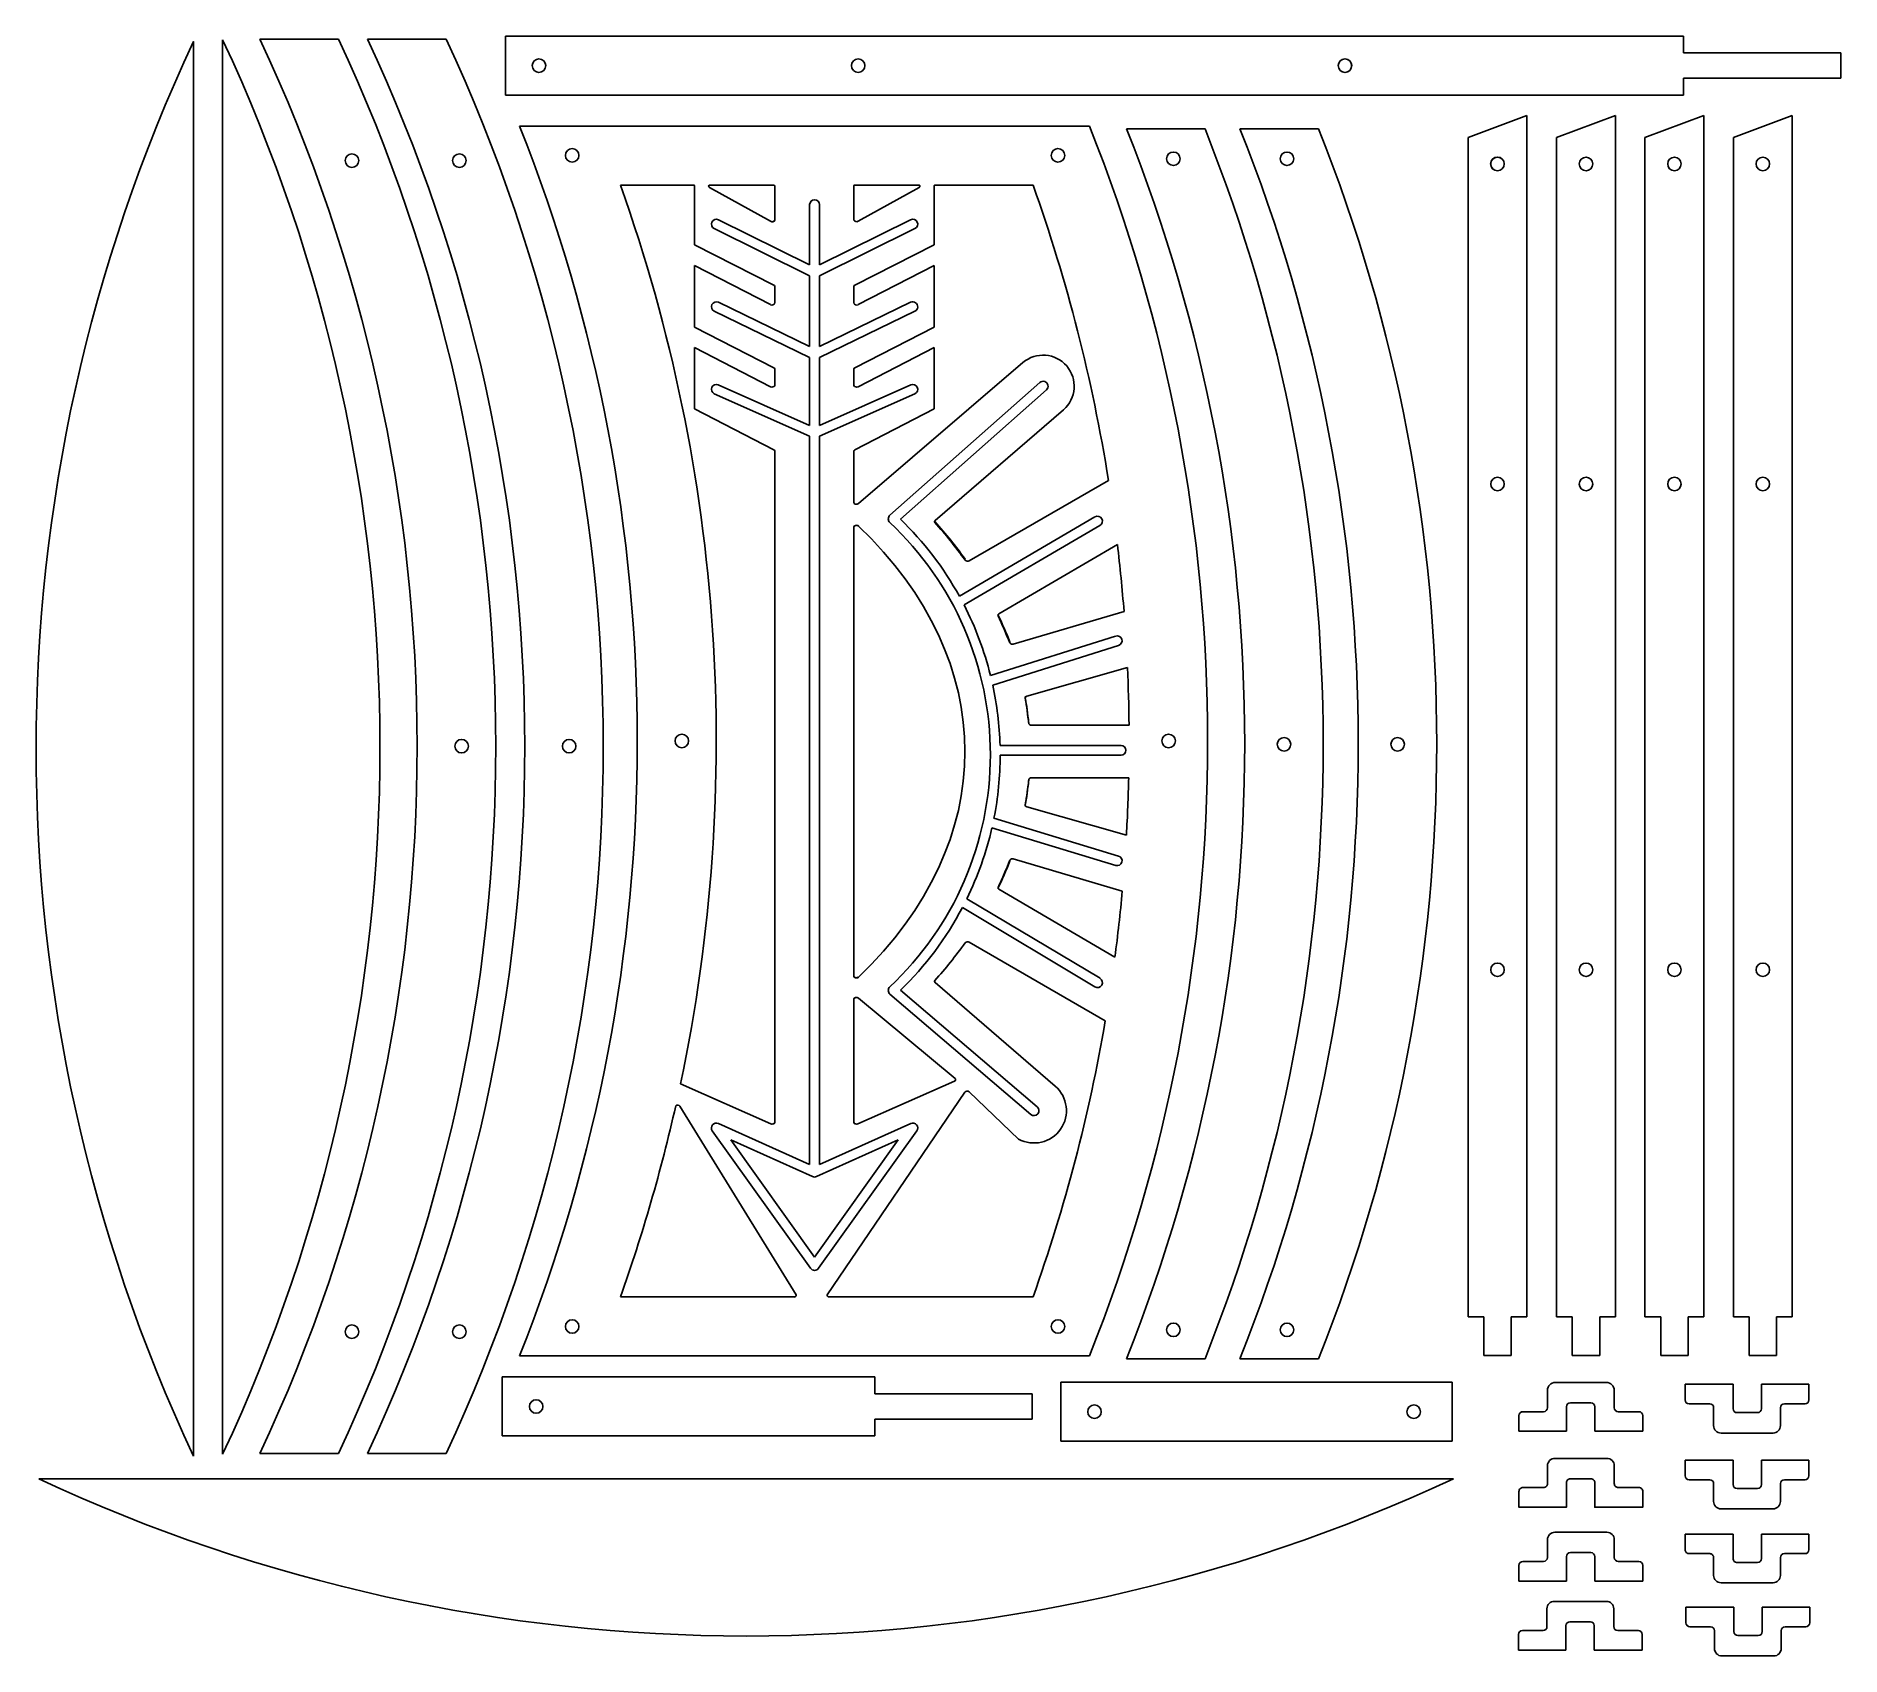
# Model space of a CAD drawing. Header units: inches. Extents: x -22.8 to 23.1, y 2.2 to 43.5.
import ezdxf

# ---------------------------------------------------------------- set-up
doc = ezdxf.new("R2010")
doc.units = ezdxf.units.IN
doc.layers.get('0').update_dxf_attribs({"linetype": 'CONTINUOUS'})

msp = doc.modelspace()

# ---------------------------------------------------------------- linework, layer by layer
for p, q in [((-18.051, 7.371), (-18.051, 43.372)), ((-17.101, 43.39), (-15.101, 43.39)), ((-12.366, 43.39), (-14.366, 43.39)), ((-14.366, 43.39), (-12.366, 43.39)), ((-10.853, 43.464), (-10.853, 41.964)), ((19.127, 43.464), (-10.853, 43.464)), ((19.127, 43.037), (19.127, 43.464)), ((23.131, 43.037), (19.127, 43.037)), ((23.131, 42.391), (23.131, 43.037)), ((19.127, 41.964), (19.127, 42.391)), ((19.127, 42.391), (23.131, 42.391)), ((-10.853, 41.964), (19.127, 41.964)), ((13.642, 40.884), (15.142, 41.446)), ((13.642, 40.884), (15.142, 41.446)), ((15.142, 41.446), (15.142, 10.87)), ((15.895, 40.884), (17.395, 41.446)), ((17.395, 41.446), (17.395, 10.87)), ((18.145, 40.884), (19.645, 41.446)), ((19.645, 41.446), (19.645, 10.87)), ((20.395, 40.884), (21.895, 41.446)), ((21.895, 41.446), (21.895, 10.87)), ((-10.493, 41.174), (4.006, 41.174)), ((4.949, 41.106), (6.949, 41.101)), ((7.838, 41.106), (9.838, 41.101)), ((7.838, 41.106), (9.838, 41.101)), ((13.642, 10.87), (13.642, 40.884)), ((15.895, 10.87), (15.895, 40.884)), ((15.895, 10.87), (15.895, 40.884)), ((18.145, 10.87), (18.145, 40.884)), ((20.395, 10.87), (20.395, 40.884)), ((-7.928, 39.674), (-6.056, 39.674)), ((-6.041, 38.155), (-6.041, 39.646)), ((-6.041, 39.646), (-6.041, 38.155)), ((-4.014, 39.674), (-5.667, 39.674)), ((-5.667, 39.674), (-4.014, 39.674)), ((-4.014, 39.674), (-5.667, 39.674)), ((-4.108, 38.75), (-5.659, 39.613)), ((-3.999, 38.783), (-3.999, 39.646)), ((-3.999, 39.646), (-3.999, 38.783)), ((-1.988, 39.646), (-1.988, 38.783)), ((-1.988, 39.646), (-1.988, 38.783)), ((-1.988, 39.646), (-1.988, 38.783)), ((-0.32, 39.674), (-1.973, 39.674)), ((-1.879, 38.75), (-0.328, 39.613)), ((-1.879, 38.75), (-0.328, 39.613)), ((0.053, 39.646), (0.053, 38.155)), ((0.053, 38.155), (0.053, 39.646)), ((0.069, 39.674), (2.573, 39.674)), ((-3.112, 37.644), (-3.112, 39.176)), ((-3.112, 39.176), (-3.112, 37.644)), ((-2.862, 39.176), (-2.862, 37.644)), ((-5.432, 38.788), (-3.112, 37.644)), ((-2.862, 37.644), (-0.543, 38.788)), ((-4.024, 37.127), (-6.041, 38.155)), ((-3.112, 37.365), (-5.543, 38.564)), ((-0.432, 38.564), (-2.862, 37.365)), ((-0.432, 38.564), (-2.862, 37.365)), ((-1.963, 37.127), (0.053, 38.155)), ((-6.041, 37.623), (-4.106, 36.629)), ((-4.106, 36.629), (-6.041, 37.623)), ((-6.041, 36.06), (-6.041, 37.623)), ((-3.112, 35.562), (-3.112, 37.365)), ((-2.862, 35.562), (-2.862, 37.365)), ((-1.881, 36.629), (0.053, 37.623)), ((0.053, 37.623), (-1.881, 36.629)), ((0.053, 37.623), (0.053, 36.06)), ((0.053, 36.06), (0.053, 37.623)), ((-3.999, 37.093), (-3.999, 36.663)), ((-1.988, 37.093), (-1.988, 36.663)), ((-1.988, 36.663), (-1.988, 37.093)), ((-3.112, 35.284), (-5.542, 36.464)), ((-3.112, 35.284), (-5.542, 36.464)), ((-5.433, 36.689), (-3.112, 35.562)), ((-5.433, 36.689), (-3.112, 35.562)), ((-2.862, 35.562), (-0.542, 36.689)), ((-0.433, 36.464), (-2.862, 35.284)), ((-6.041, 36.06), (-4.024, 35.024)), ((-1.963, 35.024), (0.053, 36.06)), ((-6.041, 35.541), (-4.107, 34.541)), ((-4.107, 34.541), (-6.041, 35.541)), ((-6.041, 33.978), (-6.041, 35.541)), ((-1.881, 34.541), (0.053, 35.541)), ((0.053, 35.541), (-1.881, 34.541)), ((0.053, 33.978), (0.053, 35.541)), ((-3.999, 34.574), (-3.999, 34.99)), ((-3.999, 34.99), (-3.999, 34.574)), ((-3.112, 33.555), (-3.112, 35.284)), ((-3.112, 35.284), (-3.112, 33.555)), ((-2.862, 35.284), (-2.862, 33.555)), ((-1.988, 34.99), (-1.988, 34.574)), ((-1.988, 34.574), (-1.988, 34.99)), ((2.315, 35.155), (-1.869, 31.565)), ((-5.437, 34.591), (-3.112, 33.555)), ((-5.437, 34.591), (-3.112, 33.555)), ((-2.862, 33.555), (-0.538, 34.591)), ((-1.07, 31.27), (2.746, 34.646)), ((2.746, 34.646), (-1.07, 31.27)), ((-0.803, 31.173), (2.912, 34.459)), ((-3.112, 33.281), (-5.538, 34.362)), ((-0.437, 34.362), (-2.862, 33.281)), ((-0.437, 34.362), (-2.862, 33.281)), ((-6.041, 33.978), (-4.024, 32.935)), ((-1.963, 32.935), (0.053, 33.978)), ((0.08, 31.132), (3.346, 33.954)), ((-3.112, 14.745), (-3.112, 33.281)), ((-3.112, 14.745), (-3.112, 33.281)), ((-2.862, 14.745), (-2.862, 33.281)), ((-3.999, 15.819), (-3.999, 32.901)), ((-3.999, 32.901), (-3.999, 15.819)), ((-1.988, 32.901), (-1.988, 31.591)), ((-1.988, 31.591), (-1.988, 32.901)), ((4.492, 32.156), (0.949, 30.109)), ((-1.988, 19.542), (-1.988, 30.97)), ((4.149, 31.226), (0.7, 29.208)), ((0.817, 28.987), (4.276, 31.01)), ((4.719, 30.526), (1.7, 28.76)), ((1.7, 28.76), (4.719, 30.526)), ((4.888, 28.82), (2.071, 27.99)), ((1.49, 27.194), (4.675, 28.196)), ((4.675, 28.196), (1.49, 27.194)), ((1.547, 26.949), (4.75, 27.957)), ((4.976, 27.391), (2.411, 26.661)), ((2.411, 26.661), (4.976, 27.391)), ((5.015, 25.925), (2.529, 25.925)), ((1.734, 25.412), (4.813, 25.412)), ((4.813, 25.412), (1.734, 25.412)), ((4.813, 25.162), (1.737, 25.162)), ((1.737, 25.162), (4.813, 25.162)), ((5.007, 24.587), (2.529, 24.587)), ((5.007, 24.587), (2.529, 24.587)), ((1.579, 23.56), (4.749, 22.596)), ((4.749, 22.596), (1.579, 23.56)), ((2.411, 23.851), (4.949, 23.129)), ((1.527, 23.314), (4.676, 22.357)), ((4.844, 21.703), (2.071, 22.522)), ((2.071, 22.522), (4.844, 21.703)), ((4.657, 20.022), (1.7, 21.752)), ((0.775, 21.285), (4.148, 19.269)), ((0.888, 21.508), (4.277, 19.484)), ((4.277, 19.484), (0.888, 21.508)), ((4.412, 18.403), (0.949, 20.403)), ((0.949, 20.403), (4.412, 18.403)), ((0.08, 19.38), (3.137, 16.739)), ((3.137, 16.739), (0.08, 19.38)), ((-1.069, 19.081), (2.518, 16.021)), ((-0.801, 19.182), (2.68, 16.211)), ((2.68, 16.211), (-0.801, 19.182)), ((-6.4, 16.798), (-4.103, 15.784)), ((-4.103, 15.784), (-6.4, 16.798)), ((0.834, 16.586), (-2.663, 11.432)), ((-2.663, 11.432), (0.834, 16.586)), ((0.95, 16.593), (2.203, 15.394)), ((-3.459, 11.431), (-6.413, 16.227)), ((-3.459, 11.431), (-6.413, 16.227)), ((-5.436, 15.79), (-3.112, 14.745)), ((-5.436, 15.79), (-3.112, 14.745)), ((-2.862, 14.745), (-0.539, 15.79)), ((-2.862, 14.745), (-0.539, 15.79)), ((-3.089, 12.104), (-5.589, 15.604)), ((-3.089, 12.104), (-5.589, 15.604)), ((-5.117, 15.373), (-3.039, 14.437)), ((-2.987, 12.391), (-5.117, 15.373)), ((-0.858, 15.373), (-2.987, 12.391)), ((-0.858, 15.373), (-2.936, 14.437)), ((-2.936, 14.437), (-0.858, 15.373)), ((-0.386, 15.604), (-2.886, 12.104)), ((-0.386, 15.604), (-2.886, 12.104)), ((-3.5, 11.374), (-7.928, 11.374)), ((-7.928, 11.374), (-3.5, 11.374)), ((-2.623, 11.374), (2.573, 11.374)), ((-2.623, 11.374), (2.573, 11.374)), ((14.042, 10.87), (13.642, 10.87)), ((14.042, 9.884), (14.042, 10.87)), ((15.142, 10.87), (14.742, 10.87)), ((14.742, 10.87), (14.742, 9.884)), ((16.295, 10.87), (15.895, 10.87)), ((16.295, 9.884), (16.295, 10.87)), ((17.395, 10.87), (16.995, 10.87)), ((16.995, 10.87), (16.995, 9.884)), ((18.545, 10.87), (18.145, 10.87)), ((18.545, 9.884), (18.545, 10.87)), ((19.645, 10.87), (19.245, 10.87)), ((19.245, 10.87), (19.245, 9.884)), ((20.795, 10.87), (20.395, 10.87)), ((20.795, 9.884), (20.795, 10.87)), ((21.895, 10.87), (21.495, 10.87)), ((21.495, 10.87), (21.495, 9.884)), ((4.006, 9.874), (-10.493, 9.874)), ((-10.493, 9.874), (4.006, 9.874)), ((4.949, 9.801), (6.949, 9.801)), ((7.838, 9.801), (9.838, 9.801)), ((14.742, 9.884), (14.042, 9.884)), ((14.742, 9.884), (14.042, 9.884)), ((16.995, 9.884), (16.295, 9.884)), ((19.245, 9.884), (18.545, 9.884)), ((21.495, 9.884), (20.795, 9.884)), ((-10.934, 9.34), (-1.454, 9.34)), ((-10.934, 9.34), (-1.454, 9.34)), ((-10.934, 7.84), (-10.934, 9.34)), ((-1.454, 8.912), (-1.454, 9.34)), ((3.278, 7.706), (3.278, 9.206)), ((3.278, 9.206), (13.238, 9.206)), ((13.238, 7.706), (13.238, 9.206)), ((13.238, 7.706), (13.238, 9.206)), ((15.864, 9.198), (17.164, 9.198)), ((-1.454, 8.912), (2.55, 8.912)), ((2.55, 8.912), (2.55, 8.267)), ((15.664, 8.555), (15.664, 8.998)), ((17.364, 8.998), (17.364, 8.555)), ((19.168, 9.155), (19.168, 8.755)), ((20.39, 9.155), (19.168, 9.155)), ((20.39, 8.53), (20.39, 9.155)), ((22.318, 9.155), (21.11, 9.155)), ((21.11, 9.155), (21.11, 8.53)), ((22.318, 8.755), (22.318, 9.155)), ((14.939, 7.955), (14.939, 8.355)), ((15.039, 8.455), (15.564, 8.455)), ((16.148, 8.58), (16.148, 7.955)), ((16.768, 8.68), (16.248, 8.68)), ((16.868, 7.955), (16.868, 8.58)), ((17.464, 8.455), (17.989, 8.455)), ((18.089, 8.355), (18.089, 7.955)), ((19.268, 8.655), (19.793, 8.655)), ((19.893, 8.555), (19.893, 8.101)), ((21.01, 8.43), (20.49, 8.43)), ((21.593, 8.101), (21.593, 8.555)), ((21.693, 8.655), (22.218, 8.655)), ((-1.454, 7.84), (-10.934, 7.84)), ((2.55, 8.267), (-1.454, 8.267)), ((-1.454, 8.267), (-1.454, 7.84)), ((16.148, 7.955), (14.939, 7.955)), ((18.089, 7.955), (16.868, 7.955)), ((20.082, 7.912), (21.404, 7.912)), ((-17.101, 7.39), (-15.101, 7.39)), ((-15.101, 7.39), (-17.101, 7.39)), ((-17.101, 7.39), (-15.101, 7.39)), ((-12.366, 7.39), (-14.366, 7.39)), ((3.278, 7.706), (13.238, 7.706)), ((20.39, 7.224), (19.168, 7.224)), ((19.168, 7.224), (19.168, 6.824)), ((20.39, 6.599), (20.39, 7.224)), ((22.318, 7.224), (21.11, 7.224)), ((21.11, 7.224), (21.11, 6.599)), ((22.318, 6.824), (22.318, 7.224)), ((-22.731, 6.749), (13.269, 6.749)), ((19.268, 6.724), (19.793, 6.724)), ((19.893, 6.624), (19.893, 6.171)), ((21.01, 6.499), (20.49, 6.499)), ((21.593, 6.171), (21.593, 6.624)), ((21.693, 6.724), (22.218, 6.724)), ((20.082, 5.982), (21.404, 5.982)), ((15.664, 4.743), (15.664, 5.196)), ((15.853, 5.385), (17.175, 5.385)), ((17.364, 5.196), (17.364, 4.743)), ((19.168, 5.342), (19.168, 4.942)), ((20.39, 5.342), (19.168, 5.342)), ((20.39, 4.717), (20.39, 5.342)), ((22.318, 5.342), (21.11, 5.342)), ((21.11, 5.342), (21.11, 4.717)), ((22.318, 4.942), (22.318, 5.342)), ((15.539, 4.643), (15.039, 4.643)), ((15.039, 4.643), (15.564, 4.643)), ((16.148, 4.768), (16.148, 4.143)), ((16.768, 4.868), (16.248, 4.868)), ((16.868, 4.143), (16.868, 4.768)), ((17.464, 4.643), (17.989, 4.643)), ((19.268, 4.842), (19.793, 4.842)), ((19.893, 4.742), (19.893, 4.29)), ((21.01, 4.617), (20.49, 4.617)), ((21.593, 4.29), (21.593, 4.742)), ((21.693, 4.842), (22.218, 4.842)), ((14.939, 4.143), (14.939, 4.543)), ((16.148, 4.143), (14.939, 4.143)), ((18.089, 4.143), (16.868, 4.143)), ((18.089, 4.543), (18.089, 4.143)), ((20.082, 4.101), (21.404, 4.101)), ((15.652, 3.439), (15.652, 2.985)), ((17.163, 3.628), (15.841, 3.628)), ((17.352, 2.985), (17.352, 3.439)), ((19.188, 3.482), (19.188, 3.082)), ((20.41, 3.482), (19.188, 3.482)), ((20.41, 2.857), (20.41, 3.482)), ((22.338, 3.482), (21.13, 3.482)), ((21.13, 3.482), (21.13, 2.857)), ((22.338, 3.082), (22.338, 3.482)), ((14.927, 2.785), (14.927, 2.385)), ((15.552, 2.885), (15.027, 2.885)), ((16.135, 2.385), (16.135, 3.01)), ((16.235, 3.11), (16.755, 3.11)), ((16.855, 3.01), (16.855, 2.385)), ((17.977, 2.885), (17.452, 2.885)), ((18.077, 2.385), (18.077, 2.785)), ((19.788, 2.982), (19.288, 2.982)), ((19.288, 2.982), (19.813, 2.982)), ((19.913, 2.882), (19.913, 2.428)), ((21.03, 2.757), (20.51, 2.757)), ((21.613, 2.428), (21.613, 2.882)), ((21.713, 2.982), (22.238, 2.982)), ((14.927, 2.385), (16.135, 2.385)), ((16.855, 2.385), (18.077, 2.385)), ((20.102, 2.239), (21.424, 2.239))]:
    msp.add_line(p, q)
for points in [[(-18.795, 7.324), (-18.795, 43.324, 0.222388)], [(-1.885, 15.784, -0.475485), (-1.988, 15.819), (-1.988, 18.953, -0.504757), (-1.87, 18.98), (0.589, 16.932, -0.636653), (0.574, 16.87)], [(14.939, 6.424), (14.939, 6.024), (16.148, 6.024), (16.148, 6.649, -0.414214), (16.248, 6.749), (16.768, 6.749, -0.414214), (16.868, 6.649), (16.868, 6.024), (18.089, 6.024), (18.089, 6.424, 0.414214), (17.989, 6.524), (17.464, 6.524, -0.414214), (17.364, 6.624), (17.364, 7.078, 0.414214), (17.175, 7.267), (15.853, 7.267, 0.414214), (15.664, 7.078), (15.664, 6.624, -0.414214), (15.564, 6.524), (15.039, 6.524, 0.414214)]]:
    msp.add_lwpolyline(points, format="xyb", close=True)
for centre, radius in [((-10, 42.712), 0.172), ((-10, 42.712), 0.172), ((-10, 42.712), 0.172), ((-1.877, 42.712), 0.172), ((-1.877, 42.712), 0.172), ((-1.877, 42.712), 0.172), ((10.509, 42.712), 0.172), ((10.513, 42.712), 0.172), ((-14.76, 40.295), 0.172), ((-14.76, 40.295), 0.172), ((-14.76, 40.295), 0.172), ((-14.76, 40.295), 0.172), ((-14.76, 40.295), 0.172), ((-12.025, 40.295), 0.172), ((-12.025, 40.295), 0.172), ((-12.025, 40.295), 0.172), ((-9.155, 40.428), 0.172), ((-9.155, 40.428), 0.172), ((-9.155, 40.428), 0.172), ((3.207, 40.428), 0.172), ((3.207, 40.428), 0.172), ((6.145, 40.342), 0.172), ((6.145, 40.342), 0.172), ((9.035, 40.342), 0.172), ((9.035, 40.342), 0.172), ((14.391, 40.212), 0.173), ((14.392, 40.211), 0.172), ((16.645, 40.211), 0.172), ((16.645, 40.211), 0.172), ((16.645, 40.211), 0.172), ((18.895, 40.211), 0.172), ((18.895, 40.211), 0.172), ((21.145, 40.211), 0.172), ((21.145, 40.211), 0.172), ((21.145, 40.211), 0.172), ((21.145, 40.211), 0.172), ((21.145, 40.211), 0.172), ((21.145, 40.211), 0.172), ((21.145, 40.211), 0.172), ((14.392, 32.064), 0.172), ((14.392, 32.064), 0.172), ((14.392, 32.064), 0.172), ((16.645, 32.064), 0.172), ((16.645, 32.064), 0.172), ((18.895, 32.064), 0.172), ((18.895, 32.064), 0.172), ((21.145, 32.064), 0.172), ((21.145, 32.064), 0.172), ((-11.969, 25.392), 0.172), ((-11.969, 25.392), 0.172), ((-11.969, 25.392), 0.172), ((-9.233, 25.392), 0.172), ((-9.233, 25.392), 0.172), ((-9.233, 25.392), 0.172), ((-6.364, 25.526), 0.172), ((-6.364, 25.526), 0.172), ((-6.364, 25.526), 0.172), ((6.023, 25.526), 0.172), ((6.023, 25.526), 0.172), ((6.023, 25.526), 0.172), ((8.961, 25.44), 0.172), ((8.961, 25.44), 0.172), ((8.961, 25.44), 0.172), ((11.85, 25.44), 0.172), ((11.85, 25.44), 0.172), ((11.85, 25.44), 0.172), ((14.392, 19.702), 0.172), ((14.392, 19.702), 0.172), ((16.645, 19.702), 0.172), ((16.645, 19.702), 0.172), ((18.895, 19.702), 0.172), ((18.895, 19.702), 0.172), ((21.145, 19.702), 0.172), ((21.145, 19.702), 0.172), ((-14.76, 10.49), 0.172), ((-14.76, 10.49), 0.172), ((-14.76, 10.49), 0.172), ((-12.025, 10.49), 0.172), ((-12.025, 10.49), 0.172), ((-12.025, 10.49), 0.172), ((-9.155, 10.624), 0.172), ((-9.155, 10.624), 0.172), ((-9.155, 10.624), 0.172), ((3.207, 10.624), 0.172), ((3.207, 10.624), 0.172), ((6.145, 10.538), 0.172), ((6.145, 10.538), 0.172), ((6.145, 10.538), 0.172), ((9.035, 10.538), 0.172), ((9.035, 10.538), 0.172), ((9.035, 10.538), 0.172), ((-10.073, 8.587), 0.172), ((-10.073, 8.587), 0.172), ((-10.073, 8.587), 0.172), ((-10.073, 8.587), 0.172), ((-10.073, 8.587), 0.172), ((4.138, 8.454), 0.172), ((4.138, 8.454), 0.172), ((12.261, 8.454), 0.172), ((12.261, 8.454), 0.172)]:
    msp.add_circle(centre, radius)
for centre, radius, start, end in [((19.674, 25.324), 42.472, 154.9243, 205.0757), ((-56.519, 25.371), 42.472, -25.0757, 25.0757), ((-56.519, 25.371), 42.472, -25.0757, 25.0757), ((-55.601, 25.39), 42.5, -25.0576, 25.0576), ((-55.601, 25.39), 42.5, -25.0576, 25.0576), ((-53.601, 25.39), 42.5, -25.0576, 25.0576), ((-53.601, 25.39), 42.5, -25.0576, 25.0576), ((-52.831, 25.39), 42.469, -25.0773, 25.0773), ((-50.866, 25.39), 42.5, -25.0576, 25.0576), ((-50.866, 25.39), 42.5, -25.0576, 25.0576), ((-49.908, 25.524), 42.408, -21.6562, 21.6562), ((-35.214, 25.524), 42.228, -21.7533, 21.7533), ((-35.214, 25.524), 42.228, -21.7533, 21.7533), ((-34.236, 25.453), 42.195, -21.7739, 21.7739), ((-34.236, 25.453), 42.195, -21.7739, 21.7739), ((-32.272, 25.451), 42.228, -21.7533, 21.7533), ((-32.272, 25.451), 42.228, -21.7533, 21.7533), ((-31.347, 25.453), 42.195, -21.7739, 21.7739), ((-31.347, 25.453), 42.195, -21.7739, 21.7739), ((-29.382, 25.451), 42.228, -21.7533, 21.7533), ((-29.382, 25.451), 42.228, -21.7533, 21.7533), ((-47.758, 25.524), 42.269, -11.9133, 19.558), ((-47.758, 25.524), 42.269, -11.9133, 19.558), ((-6.073, 39.646), 0.0326, 0, 57.7434), ((-5.648, 39.646), 0.034, 123.9932, 251.2716), ((-4.031, 39.646), 0.0326, 0, 57.7434), ((-1.956, 39.646), 0.0326, 122.2566, 180), ((-0.339, 39.646), 0.034, -71.3387, 56.0739), ((0.086, 39.646), 0.0326, 122.257, 180), ((-37.158, 25.524), 42.175, 9.0474, 19.6031), ((-37.158, 25.524), 42.175, 9.0474, 19.6031), ((-2.987, 39.176), 0.125, 0, 180), ((-2.987, 39.176), 0.125, 0, 180), ((-5.487, 38.676), 0.125, 63.7427, 243.7427), ((-5.487, 38.676), 0.125, 63.7427, 243.7427), ((-4.067, 38.81), 0.0726, 234.7577, 338.6633), ((-1.918, 38.82), 0.0798, 207.4816, 299.0975), ((-0.487, 38.676), 0.125, -63.7427, 116.2573), ((-0.487, 38.676), 0.125, -63.7427, 116.2573), ((-4.034, 37.093), 0.0355, 0, 73.6168), ((-1.941, 37.085), 0.0482, 116.9946, 169.3886), ((-5.487, 36.576), 0.125, 64.0889, 244.0889), ((-5.487, 36.576), 0.125, 64.0889, 244.0889), ((-4.07, 36.7), 0.0802, 242.8125, 332.2481), ((-1.917, 36.7), 0.0802, 207.7519, 297.1875), ((-0.487, 36.576), 0.125, -64.0889, 115.9111), ((-0.487, 36.576), 0.125, -64.0889, 115.9111), ((-4.034, 34.99), 0.0355, 0, 73.3352), ((-1.941, 34.981), 0.0481, 117.1875, 169.4774), ((2.829, 34.553), 0.791, -49.1788, 130.456), ((2.829, 34.553), 0.791, -49.1788, 130.456), ((-5.487, 34.476), 0.125, 65.9808, 245.9808), ((-5.487, 34.476), 0.125, 65.9808, 245.9808), ((-4.07, 34.612), 0.0801, 242.644, 332.2694), ((-1.917, 34.612), 0.0801, 207.7306, 297.356), ((-0.487, 34.476), 0.125, -65.9808, 114.0192), ((-0.487, 34.476), 0.125, -65.9808, 114.0192), ((2.829, 34.553), 0.125, -48.5024, 131.4976), ((2.829, 34.553), 0.125, -48.5024, 131.4976), ((-4.034, 32.901), 0.0354, 0, 73.0894), ((-1.941, 32.892), 0.0479, 117.356, 169.5547), ((-1.919, 31.623), 0.0765, 204.639, 310.6278), ((-0.987, 31.176), 0.125, 131.4976, 226.8556), ((-0.987, 31.176), 0.125, 131.4976, 226.8556), ((4.213, 31.118), 0.125, -59.6691, 120.3309), ((4.213, 31.118), 0.125, -59.6691, 120.3309), ((-1.919, 30.937), 0.0772, 48.0338, 154.596), ((-6.611, 25.176), 8.098, -46.8556, 46.8556), ((-6.611, 25.176), 8.098, -46.8556, 46.8556), ((-6.611, 25.176), 8.348, 28.8733, 45.9142), ((-6.611, 25.176), 8.348, 28.8733, 45.9142), ((0.098, 31.106), 0.0316, 125.4269, 224.1404), ((-8.168, 23.697), 11.069, 35.4892, 41.8626), ((-37.158, 25.524), 42.175, 4.4821, 6.812), ((-37.158, 25.524), 42.175, 4.4821, 6.812), ((0.906, 30.184), 0.086, 224.5093, 300.0113), ((-6.611, 25.176), 8.348, 13.9823, 27.1561), ((-6.611, 25.176), 8.348, 13.9823, 27.1561), ((1.721, 28.724), 0.0408, 120.3309, 194.013), ((-6.182, 24.928), 8.727, 20.7492, 25.7166), ((2.047, 28.073), 0.0863, 218.5175, 286.4052), ((4.713, 28.076), 0.125, -72.5346, 107.4654), ((4.713, 28.076), 0.125, -72.5346, 107.4654), ((-37.158, 25.524), 42.175, 0.5445, 2.5374), ((-37.158, 25.524), 42.175, 0.5445, 2.5374), ((-6.611, 25.176), 8.348, 1.6153, 12.2615), ((-6.611, 25.176), 8.348, 1.6153, 12.2615), ((2.411, 26.622), 0.0397, 89.9189, 187.4234), ((-5.189, 25.231), 7.686, 5.4795, 10.3843), ((2.529, 25.999), 0.0745, 207.0678, 270), ((4.813, 25.287), 0.125, -90, 90), ((4.813, 25.287), 0.125, -90, 90), ((-6.611, 25.176), 8.348, 348.8333, 359.8993), ((-6.611, 25.176), 8.348, 348.8333, 359.8993), ((-5.183, 25.28), 7.68, 349.6138, 354.5224), ((2.529, 24.513), 0.0745, 90, 152.9327), ((-37.158, 25.524), 42.175, 356.7443, 358.7278), ((-37.158, 25.524), 42.175, 356.7443, 358.7278), ((2.426, 23.904), 0.0551, 188.5353, 254.1223), ((-6.611, 25.176), 8.348, 333.9356, 347.1112), ((-6.611, 25.176), 8.348, 333.9356, 347.1112), ((2.047, 22.439), 0.0862, 73.5428, 141.5345), ((4.713, 22.476), 0.125, -106.911, 73.089), ((4.713, 22.476), 0.125, -106.911, 73.089), ((-6.128, 25.561), 8.669, 334.2667, 339.2675), ((1.721, 21.788), 0.0408, 165.987, 239.6691), ((-37.158, 25.524), 42.175, 352.5048, 354.8017), ((-37.158, 25.524), 42.175, 352.5048, 354.8017), ((-6.611, 25.176), 8.348, 314.1027, 332.2157), ((-6.611, 25.176), 8.348, 314.1027, 332.2157), ((-8.156, 26.805), 11.053, 318.1328, 324.5155), ((0.906, 20.328), 0.086, 59.9887, 135.4907), ((-1.919, 19.573), 0.0758, 203.8816, 313.4886), ((0.099, 19.406), 0.0319, 136.4829, 233.9496), ((4.213, 19.376), 0.125, -120.86, 59.14), ((4.213, 19.376), 0.125, -120.86, 59.14), ((-0.987, 19.176), 0.125, 133.1444, 229.5238), ((-0.987, 19.176), 0.125, 133.1444, 229.5238), ((-37.158, 25.524), 42.175, 340.3969, 350.2794), ((-37.158, 25.524), 42.175, 340.3969, 350.2794), ((0.895, 16.536), 0.0791, 46.2753, 140.5182), ((2.599, 16.116), 0.823, -118.7036, 49.1788), ((-47.758, 25.524), 42.269, 340.442, 347.3162), ((-47.758, 25.524), 42.269, 340.442, 347.3162), ((-6.473, 16.19), 0.0705, 31.63, 132.0418), ((2.599, 16.116), 0.125, -130.4762, 49.5238), ((2.599, 16.116), 0.125, -130.4762, 49.5238), ((2.599, 16.116), 0.125, -130.4762, 49.5238), ((-5.487, 15.676), 0.125, 65.7721, 215.5377), ((-5.487, 15.676), 0.125, 65.7721, 215.5377), ((-4.065, 15.844), 0.0707, 238.1874, 339.9108), ((-0.487, 15.676), 0.125, -35.5377, 114.2279), ((-0.487, 15.676), 0.125, -35.5377, 114.2279), ((-2.987, 14.551), 0.125, 245.7721, 294.2279), ((-2.987, 14.551), 0.125, 245.7721, 294.2279), ((-2.987, 12.176), 0.125, 215.5377, 324.4623), ((-2.987, 12.176), 0.125, 215.5377, 324.4623), ((-3.5, 11.417), 0.0433, -90, 18.7305), ((-2.623, 11.417), 0.0431, 158.8016, 270), ((15.864, 8.998), 0.2, 90, 180), ((17.164, 8.998), 0.2, 0, 90), ((19.268, 8.755), 0.1, 180, 270), ((22.218, 8.755), 0.1, -90, 0), ((15.039, 8.355), 0.1, 90, 180), ((15.564, 8.555), 0.1, 270, 360), ((16.248, 8.58), 0.1, 90, 180), ((16.768, 8.58), 0.1, 0, 90), ((17.464, 8.555), 0.1, 180, 270), ((17.989, 8.355), 0.1, 0, 90), ((19.793, 8.555), 0.1, 0, 90), ((20.49, 8.53), 0.1, 180.0018, 270), ((21.01, 8.53), 0.1, 270, 360), ((21.693, 8.555), 0.1, 90, 180), ((20.082, 8.101), 0.189, 180, 270), ((21.404, 8.101), 0.189, -90, 0), ((-4.731, 45.217), 42.472, 244.9243, 295.0757), ((-4.731, 45.217), 42.472, 244.9243, 295.0757), ((19.268, 6.824), 0.1, 180, 270), ((19.793, 6.624), 0.1, 0, 90), ((20.49, 6.599), 0.1, 180.0018, 270), ((21.01, 6.599), 0.1, 270, 360), ((21.693, 6.624), 0.1, 90, 180), ((22.218, 6.824), 0.1, -90, 0), ((20.082, 6.171), 0.189, 180, 270), ((21.404, 6.171), 0.189, 270, 360), ((15.853, 5.196), 0.189, 90, 180), ((17.175, 5.196), 0.189, 0, 90), ((15.039, 4.543), 0.1, 90, 180), ((15.564, 4.743), 0.1, -90, 0), ((16.248, 4.768), 0.1, 90, 180), ((16.768, 4.768), 0.1, 0, 90), ((17.464, 4.743), 0.1, 180, 270), ((17.989, 4.543), 0.1, 0, 90), ((19.268, 4.942), 0.1, 180, 270.0018), ((19.793, 4.742), 0.1, 0, 90.0018), ((20.49, 4.717), 0.1, 180, 270.0018), ((21.01, 4.717), 0.1, -89.9982, 0), ((21.693, 4.742), 0.1, 90.0018, 180), ((22.218, 4.942), 0.1, -89.9982, 0), ((20.082, 4.29), 0.189, 180, 270.0018), ((21.404, 4.29), 0.189, -89.9982, 0), ((15.841, 3.439), 0.189, 90, 180), ((17.163, 3.439), 0.189, 0, 90), ((15.027, 2.785), 0.1, 90, 180), ((15.552, 2.985), 0.1, -90, 0), ((16.235, 3.01), 0.1, 90, 180), ((16.755, 3.01), 0.1, 0.0018, 90), ((17.452, 2.985), 0.1, 180, 270), ((17.977, 2.785), 0.1, 0, 90), ((19.288, 3.082), 0.1, 180, 270), ((19.813, 2.882), 0.1, 0, 90), ((20.51, 2.857), 0.1, 180.0018, 270), ((21.03, 2.857), 0.1, -90, 0), ((21.713, 2.882), 0.1, 90, 180), ((22.238, 3.082), 0.1, -90, 0), ((20.102, 2.428), 0.189, 180, 270), ((21.424, 2.428), 0.189, -90, 0)]:
    msp.add_arc(centre, radius, start, end)
for centre, major_axis, start_param, end_param in [((-5.616, 39.646), (-0.0664, 0), 5.593566, 7.146937), ((-0.371, 39.646), (0.0664, 0), 5.419433, 6.972805), ((-4.065, 38.783), (0.0664, 0), 4.005345, 6.283185), ((-1.922, 30.97), (-0.0664, 0), 3.737657, 6.283185), ((-14.846, 25.256), (15.687, 0), 5.686881, 6.87949), ((0.133, 31.106), (-0.0664, 0), 5.637092, 6.810485), ((-15.328, 25.27), (-17.824, 0), 3.575532, 3.668893), ((-15.328, 25.27), (-17.824, 0), 3.383164, 3.445337), ((2.437, 26.622), (-0.0664, 0), 5.124103, 6.401868), ((-15.328, 25.27), (-17.824, 0), 3.203924, 3.260275), ((-15.328, 25.242), (17.824, 0), 6.164503, 6.220854), ((-15.328, 25.242), (17.824, 0), 5.979441, 6.041614), ((-1.922, 19.542), (-0.0664, 0), 0, 2.545528), ((0.133, 19.406), (-0.0664, 0), 5.755887, 6.929276), ((-1.922, 18.953), (-0.0664, 0), 3.805293, 6.283186), ((0.537, 16.905), (0.0664, 0), 5.308322, 6.946876), ((-4.065, 15.819), (0.0664, 0), 4.116442, 6.283192), ((-1.922, 15.819), (-0.0664, 0), 0, 2.166723)]:
    msp.add_ellipse(centre, major_axis=major_axis, ratio=0.651374, start_param=start_param, end_param=end_param)

doc.saveas('drawing.dxf')
